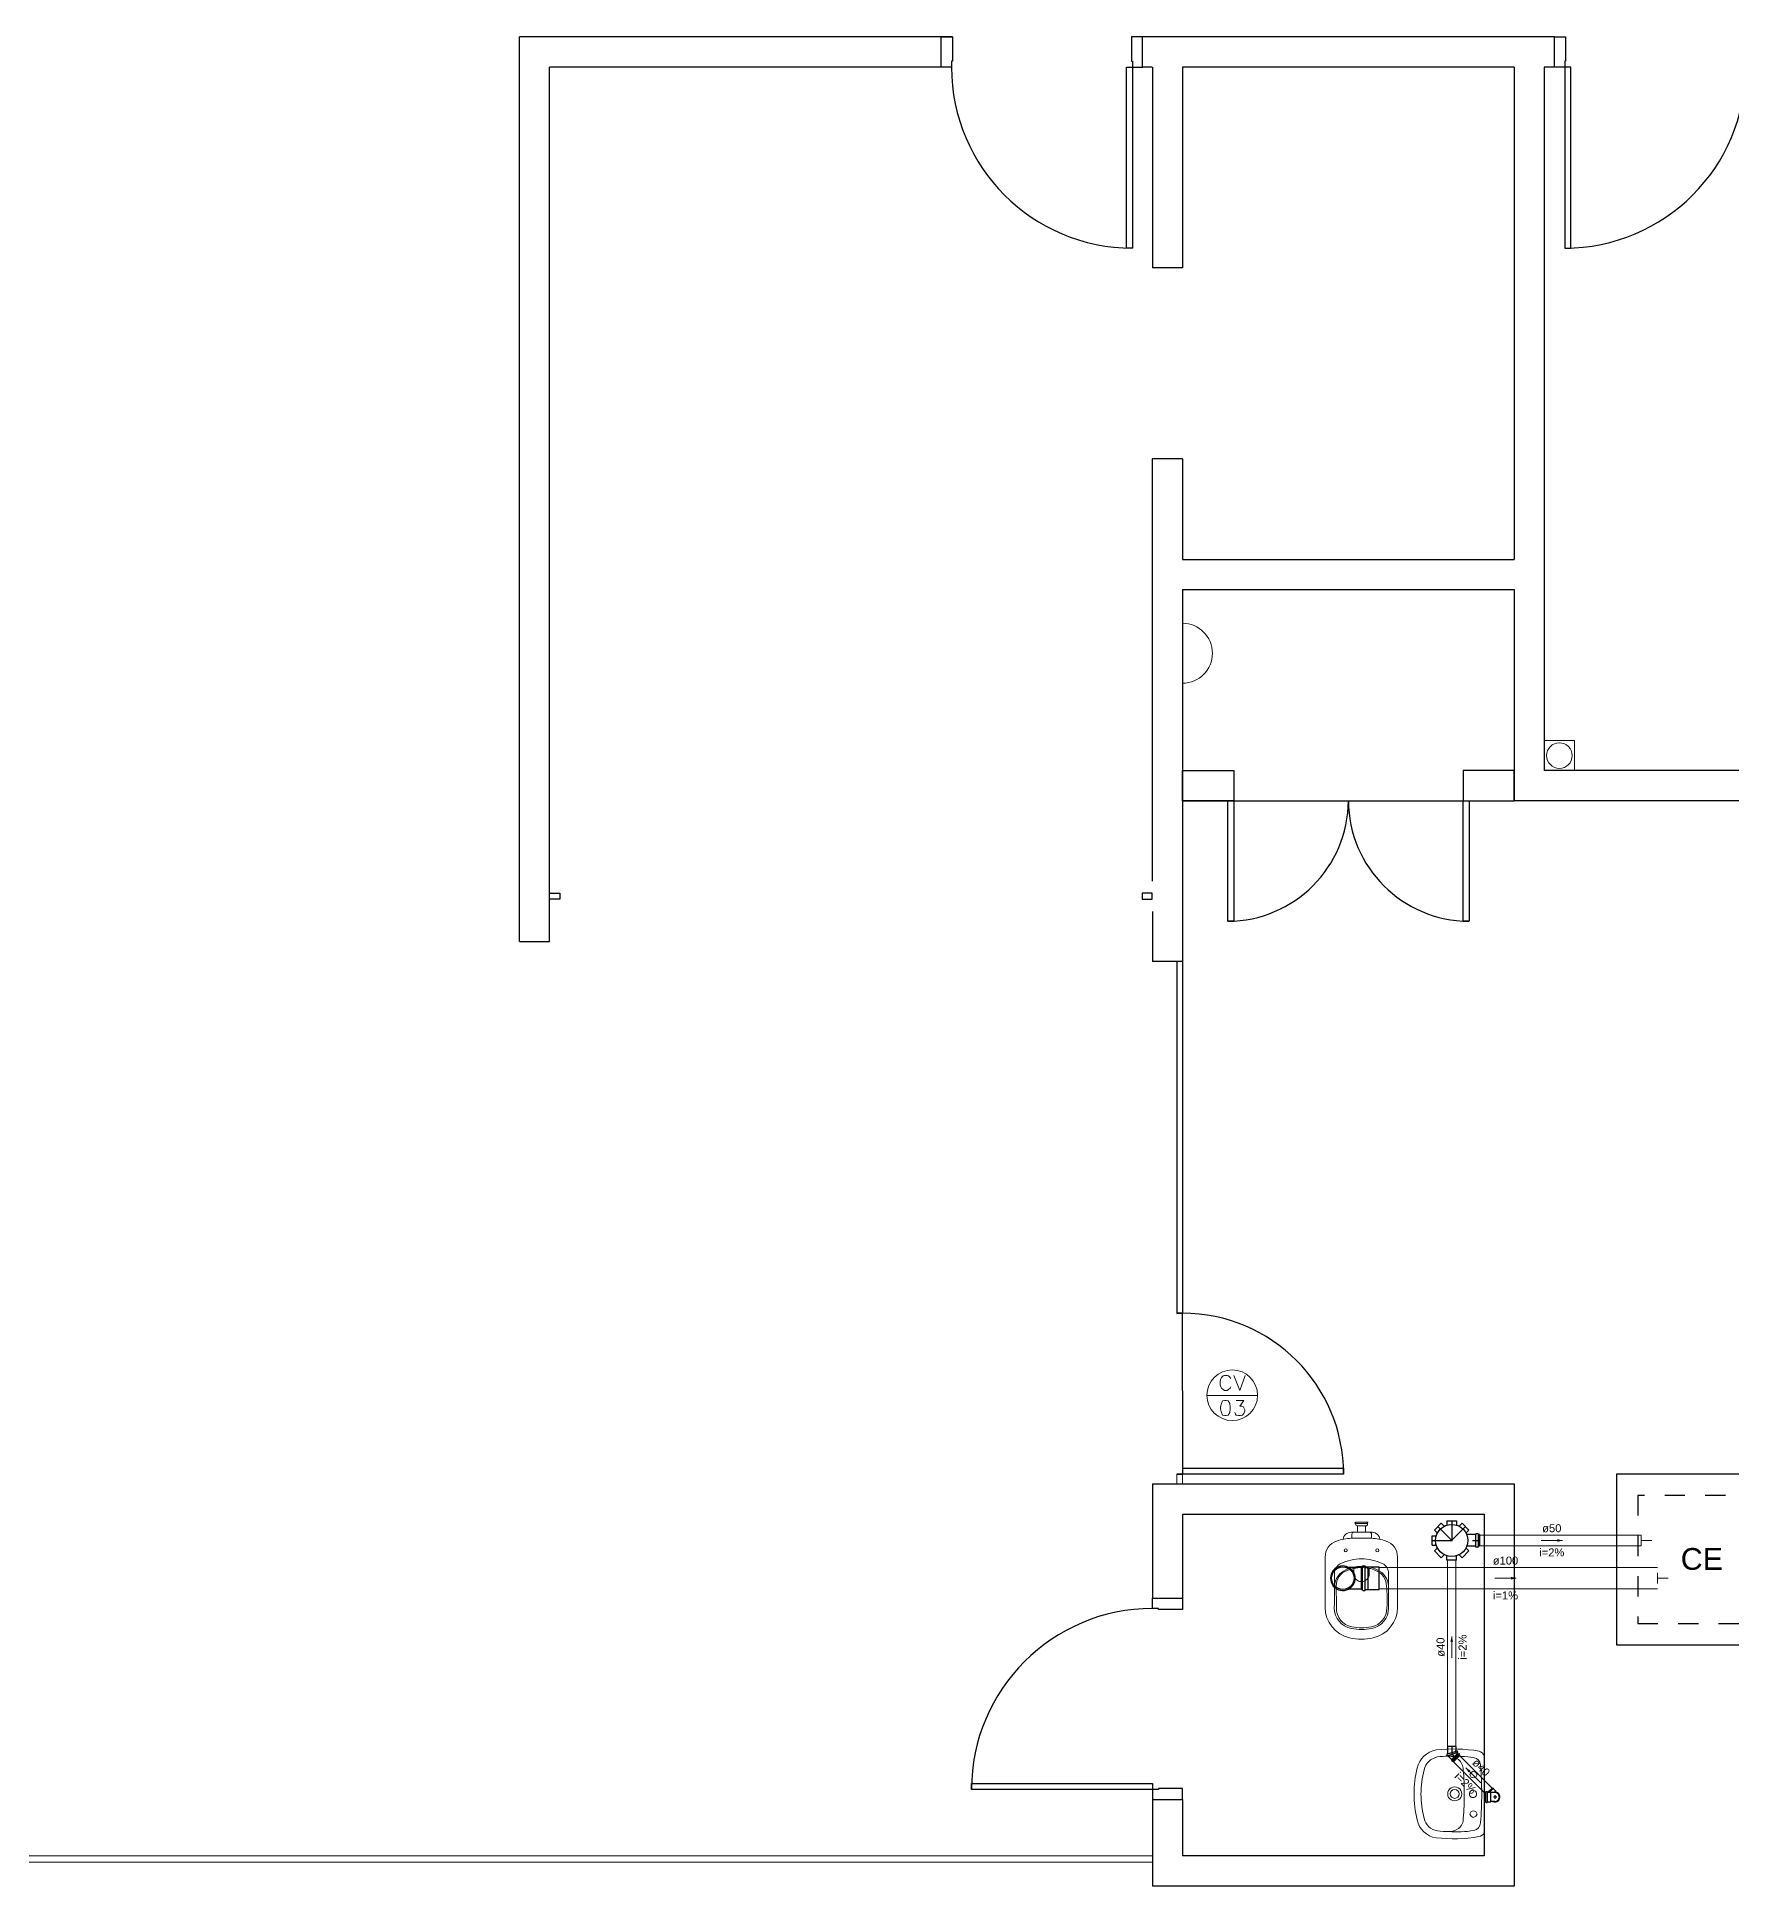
# Model space of a CAD drawing. Header units: millimetres. Extents: x 270 to 744, y -31 to 127.
# Drawn here: x 689 to 697.38, y 99.15 to 108.3 of the extents above; entities that cross this region are included whole.
import ezdxf

# ---------------------------------------------------------------- set-up
doc = ezdxf.new("R2010")
doc.units = ezdxf.units.MM
doc.header["$LTSCALE"] = 0.01
doc.header["$MEASUREMENT"] = 0
doc.linetypes.add('DASHDOT', pattern=[25.4, 12.7, -6.35, 0, -6.35])
doc.linetypes.add('Dashed', pattern=[0.75, 0.5, -0.25])
for name, color, linetype, lineweight in [('at_Entity', 7, 'Continuous', 9), ('TQ-Condutos', 3, 'Continuous', 5), ('TQ-Conexões', 9, 'Continuous', 5), ('TQ-Sentido conduto', 9, 'Continuous', 5), ('TQ-Textos conduto', 7, 'Continuous', 5)]:
    doc.layers.add(name, color=color, linetype=linetype, lineweight=lineweight)
for name, color, linetype in [('Layout_Equipamentos', 7, 'Continuous'), ('PAREDES', 8, 'Continuous'), ('PORTAS', 8, 'Continuous'), ('Simbolos', 5, 'Continuous'), ('Simbolos_int', 2, 'Continuous')]:
    doc.layers.add(name, color=color, linetype=linetype)
doc.styles.add('Arial', font='arial.ttf')

msp = doc.modelspace()

# ---------------------------------------------------------------- hatches: boundary and pattern name
at = {"layer": 'TQ-Sentido conduto', "linetype": 'Continuous'}
for points in [[(696.5498, 100.8627), (696.5243, 100.8696), (696.5243, 100.8559)], [(696.3208, 100.6761), (696.2953, 100.683), (696.2953, 100.6693)], [(696.0017, 100.3879), (695.9949, 100.3624), (696.0085, 100.3624)], [(696.0714, 99.7377), (696.0846, 99.7149), (696.0943, 99.7245)]]:
    msp.add_hatch(color=256, dxfattribs=at).paths.add_polyline_path(points)

# ---------------------------------------------------------------- linework, layer by layer
msp.add_line((694.6704, 101.2203), (694.6703, 101.9871))
at = {"layer": 'at_Entity'}
for p, q in [((696.5652, 108.3028), (696.5652, 108.3028)), ((694.6703, 105.1026), (694.6703, 105.4016)), ((694.8598, 101.6624), (694.8556, 101.6519)), ((694.8619, 101.6688), (694.8598, 101.6624)), ((694.8704, 101.6772), (694.8619, 101.6688)), ((694.8767, 101.6793), (694.8704, 101.6772)), ((694.8914, 101.6793), (694.8767, 101.6793)), ((694.8977, 101.6772), (694.8914, 101.6793)), ((694.9061, 101.6688), (694.8977, 101.6772)), ((694.9082, 101.6624), (694.9061, 101.6688)), ((694.923, 101.6793), (694.9525, 101.6056)), ((694.9525, 101.6056), (694.9798, 101.6793)), ((694.7925, 101.5803), (695.043, 101.5803)), ((694.8556, 101.6519), (694.8556, 101.633)), ((694.8556, 101.633), (694.8598, 101.6224)), ((694.8598, 101.6224), (694.8619, 101.6161)), ((694.8619, 101.6161), (694.8704, 101.6098)), ((694.8704, 101.6098), (694.8767, 101.6056)), ((694.8767, 101.6056), (694.8914, 101.6056)), ((694.8914, 101.6056), (694.8977, 101.6098)), ((694.8977, 101.6098), (694.9061, 101.6161)), ((694.9061, 101.6161), (694.9082, 101.6224)), ((694.8619, 101.5403), (694.8577, 101.5235)), ((694.8577, 101.5235), (694.8577, 101.513)), ((694.8577, 101.513), (694.8619, 101.4961)), ((694.8682, 101.553), (694.8619, 101.5403)), ((694.8619, 101.4961), (694.8682, 101.4835)), ((694.8788, 101.5551), (694.8682, 101.553)), ((694.8682, 101.4835), (694.8788, 101.4814)), ((694.8851, 101.5551), (694.8788, 101.5551)), ((694.8788, 101.4814), (694.8851, 101.4814)), ((694.8956, 101.553), (694.8851, 101.5551)), ((694.8851, 101.4814), (694.8956, 101.4835)), ((694.904, 101.5403), (694.8956, 101.553)), ((694.8956, 101.4835), (694.904, 101.4961)), ((694.9061, 101.5235), (694.904, 101.5403)), ((694.904, 101.4961), (694.9061, 101.513)), ((694.9061, 101.513), (694.9061, 101.5235)), ((694.9314, 101.4877), (694.9293, 101.4961)), ((694.9356, 101.4835), (694.9314, 101.4877)), ((694.9356, 101.5551), (694.9735, 101.5551)), ((694.9461, 101.4814), (694.9356, 101.4835)), ((694.9567, 101.4814), (694.9461, 101.4814)), ((694.9735, 101.5551), (694.9525, 101.5277)), ((694.9525, 101.5277), (694.963, 101.5277)), ((694.9672, 101.4835), (694.9567, 101.4814)), ((694.963, 101.5277), (694.9714, 101.5235)), ((694.9735, 101.4919), (694.9672, 101.4835)), ((694.9714, 101.5235), (694.9735, 101.5193)), ((694.9735, 101.5193), (694.9777, 101.5088)), ((694.9777, 101.5024), (694.9735, 101.4919)), ((694.9777, 101.5088), (694.9777, 101.5024)), ((695.5251, 100.9538), (695.5882, 100.9538)), ((695.5261, 100.9475), (695.5851, 100.9475)), ((695.5356, 100.9033), (695.5356, 100.9348)), ((695.5356, 100.9348), (695.5756, 100.9348)), ((695.5756, 100.9033), (695.5756, 100.9348)), ((695.6093, 100.9033), (695.504, 100.9033)), ((695.5082, 100.8737), (695.5082, 100.8938)), ((695.6051, 100.8938), (695.6051, 100.8736)), ((695.3756, 100.5316), (695.3756, 100.7801)), ((695.7335, 100.7801), (695.7335, 100.5317)), ((695.5182, 100.6976), (695.5182, 100.725)), ((695.594, 100.7248), (695.594, 100.6976)), ((696.3104, 100.494), (696.3104, 99.1528)), ((696.163, 99.7973), (696.163, 99.6078)), ((696.0978, 99.7152), (696.0915, 99.7046)), ((696.0915, 99.7046), (696.0978, 99.692)), ((696.1083, 99.7215), (696.0978, 99.7152)), ((696.0978, 99.692), (696.1083, 99.6878)), ((696.1209, 99.7152), (696.1083, 99.7215)), ((696.1083, 99.6878), (696.1209, 99.692)), ((696.1273, 99.7046), (696.1209, 99.7152)), ((696.1209, 99.692), (696.1273, 99.7046)), ((696.163, 99.6709), (696.163, 99.4836)), ((696.163, 99.6078), (696.163, 99.4162)), ((696.0978, 99.5215), (696.0915, 99.5088)), ((696.0915, 99.5088), (696.0978, 99.4983)), ((696.1083, 99.5257), (696.0978, 99.5215)), ((696.0978, 99.4983), (696.1083, 99.492)), ((696.1209, 99.5215), (696.1083, 99.5257)), ((696.1083, 99.492), (696.1209, 99.4983)), ((696.1273, 99.5088), (696.1209, 99.5215)), ((696.1209, 99.4983), (696.1273, 99.5088)), ((686.7121, 99.3023), (689.8217, 99.3023)), ((691.4133, 99.3023), (694.5209, 99.3023)), ((689.8217, 99.2707), (686.7121, 99.2707)), ((691.4133, 99.2707), (694.5209, 99.2707)), ((695.2662, 99.1528), (695.5651, 99.1528))]:
    msp.add_line(p, q, dxfattribs=at)
at = {"layer": 'at_Entity', "color": 2}
for p, q in [((694.6409, 101.1908), (694.6409, 101.1424)), ((694.6703, 101.1908), (694.6703, 101.1424))]:
    msp.add_line(p, q, dxfattribs=at)
at = {"layer": 'at_Entity', "color": 7}
for p, q in [((691.4133, 99.3023), (689.8217, 99.3023)), ((689.8217, 99.2707), (691.4133, 99.2707))]:
    msp.add_line(p, q, dxfattribs=at)
at = {"layer": 'at_Entity'}
msp.add_lwpolyline([(696.4599, 104.8206), (696.6095, 104.8206), (696.6095, 104.6731), (696.4599, 104.6731)], close=True, dxfattribs=at)
msp.add_circle((696.5347, 104.7468), 0.0633, dxfattribs=at)
for centre, radius, start, end in [((694.6693, 105.2531), 0.1484, 0.00287, 90), ((694.6693, 105.2531), 0.1484, 270.00575, 0.00287), ((694.9156, 101.5814), 0.1253, 90, 180), ((694.9156, 101.5814), 0.1253, 360, 90), ((694.9156, 101.5814), 0.1253, 180, 270), ((694.9156, 101.5814), 0.1253, 270, 0), ((695.5356, 100.9443), 0.00947, 180, 270), ((695.5756, 100.9443), 0.00947, 270, 0), ((695.4599, 100.7804), 0.0843, 109.07892, 180.19973), ((695.5135, 100.6264), 0.2474, 92.04895, 109.14504), ((695.5029, 100.8644), 0.0389, 88.4183, 173.44927), ((695.5543, 99.486), 1.3885, 87.9511, 92.0489), ((695.5177, 100.8938), 0.00947, 90, 180), ((695.5956, 100.8938), 0.00947, 0, 90), ((695.5958, 100.6271), 0.2466, 70.84273, 88.10915), ((695.6084, 100.8647), 0.0386, 5.57545, 88.62977), ((695.6492, 100.7804), 0.0843, 359.80026, 70.92109), ((695.4756, 100.7001), 0.0537, 114.96096, 180.90637), ((695.5556, 100.5283), 0.2432, 90, 114.96061), ((695.4777, 100.8138), 0.00737, 90, 180), ((695.4777, 100.8138), 0.00737, 180, 270), ((695.4777, 100.8138), 0.00737, 0, 90), ((695.4777, 100.8138), 0.00737, 270, 0), ((695.5556, 100.5283), 0.2432, 65.03909, 90.00031), ((695.6335, 100.8138), 0.00737, 90, 180), ((695.6335, 100.8138), 0.00737, 180, 270), ((695.6335, 100.8138), 0.00737, 0, 90), ((695.6335, 100.8138), 0.00737, 270, 0), ((695.6356, 100.7001), 0.0537, 359.09364, 65.03903), ((686.624, 100.6717), 8.7979, 359.07167, 0.18792), ((695.5161, 100.6312), 0.0945, 113.57268, 176.73291), ((695.5135, 100.6369), 0.0832, 110.86304, 180.23624), ((695.5519, 100.5679), 0.167, 88.71824, 116.14042), ((695.5452, 100.5727), 0.1546, 100.31332, 113.389), ((695.5556, 100.5295), 0.199, 90, 101.01713), ((695.5536, 100.6951), 0.0355, 176.04448, 272.34457), ((695.5551, 100.6986), 0.0389, 270.00275, 0), ((695.5593, 100.5678), 0.167, 63.86138, 91.27996), ((695.5556, 100.5296), 0.1989, 78.98071, 90.00216), ((695.5776, 100.6211), 0.105, 63.00165, 81.19506), ((695.5956, 100.6369), 0.0832, 359.76378, 69.13694), ((695.5963, 100.6326), 0.0927, 2.44256, 66.73357), ((704.7893, 100.6138), 9.1005, 179.46215, 180.53334), ((689.8008, 100.5574), 5.6301, 359.71033, 0.80566), ((695.0343, 100.5702), 0.6479, 356.35133, 5.87799), ((695.5303, 100.5317), 0.1547, 180.0055, 257.29432), ((695.5255, 100.5299), 0.1048, 180.42333, 258.8896), ((695.5235, 100.5265), 0.0927, 178.50021, 259.65589), ((695.5872, 100.5274), 0.0937, 280.56886, 0.92835), ((695.5872, 100.5274), 0.1021, 280.56885, 0.92836), ((695.5787, 100.5317), 0.1548, 282.71283, 359.99834), ((695.5545, 100.6653), 0.2905, 258.43496, 281.56825), ((695.5557, 100.6972), 0.2748, 259.43664, 269.99959), ((695.5553, 100.695), 0.2642, 259.43664, 270.00277), ((695.5546, 100.7095), 0.2787, 270.13603, 280.28493), ((695.5556, 100.6969), 0.2745, 270, 280.57699), ((695.945, 99.7109), 0.1169, 100.05575, 167.48602), ((696.0106, 99.0809), 0.7501, 80.30708, 96.58662), ((696.2873, 99.6197), 0.4711, 165.57806, 181.30195), ((695.9478, 99.7093), 0.0842, 102.71913, 167.05393), ((695.976, 99.4856), 0.3094, 88.17354, 98.67792), ((696.0144, 99.185), 0.6105, 80.75846, 92.67694), ((695.9901, 99.7238), 0.0712, 50.40031, 93.39754), ((695.9925, 99.7281), 0.0664, 0.55134, 49.65619), ((696.1066, 99.7498), 0.0383, 4.38732, 81.24419), ((696.1187, 99.7716), 0.0519, 31.06995, 69.45833), ((694.4434, 99.6151), 1.7069, 359.78974, 4.6247), ((696.423, 99.594), 0.5737, 166.4962, 178.64756), ((696.0167, 99.6088), 0.0347, 60.00315, 119.99685), ((694.5967, 99.6057), 1.4673, 0.06088, 4.81044), ((696.2879, 99.5979), 0.4717, 178.65852, 194.36321), ((696.4189, 99.621), 0.5696, 181.30336, 193.5421), ((696.0167, 99.6088), 0.0347, 120.00707, 180), ((696.0167, 99.6088), 0.0347, 180.00072, 240.00324), ((696.0167, 99.6088), 0.0221, 90, 180), ((696.0167, 99.6088), 0.0221, 180, 270), ((696.0167, 99.6088), 0.0347, 240.00315, 299.99685), ((696.0167, 99.6088), 0.0221, 0, 90), ((696.0167, 99.6088), 0.0221, 270, 359.99032), ((696.0167, 99.6088), 0.0347, 0.00072, 60.00324), ((696.0167, 99.6088), 0.0347, 300.00707, 0), ((694.7183, 99.6088), 1.3457, 354.90493, 359.97924), ((696.1072, 99.6088), 0.0179, 119.96016, 180), ((696.1073, 99.6088), 0.0179, 179.96335, 239.98092), ((696.1073, 99.6088), 0.0179, 60.01278, 119.98722), ((696.1073, 99.6088), 0.0179, 240.01278, 299.98722), ((696.1073, 99.6088), 0.0179, 359.96335, 59.98092), ((696.1073, 99.6088), 0.0179, 299.96016, 0), ((694.2808, 99.6088), 1.8695, 355.58562, 0), ((695.9393, 99.5008), 0.1102, 190.40754, 262.28038), ((695.9421, 99.5031), 0.078, 191.61632, 261.58062), ((695.996, 99.4858), 0.0628, 309.2453, 3.22682), ((696.1048, 99.4671), 0.04, 279.60716, 356.88602), ((696.0103, 100.136), 0.7493, 263.42347, 279.72086), ((695.9758, 99.74), 0.3173, 261.83036, 272.00538), ((696.032, 99.8688), 0.4482, 264.20282, 280.21798), ((695.9908, 99.5005), 0.0777, 267.16056, 305.34754), ((696.1292, 99.4351), 0.0384, 281.43075, 332.13273)]:
    msp.add_arc(centre, radius, start, end, dxfattribs=at)
at = {"layer": 'Layout_Equipamentos'}
for p, q in [((695.5261, 100.9443), (695.5261, 100.9538)), ((695.5851, 100.9443), (695.5851, 100.9538))]:
    msp.add_line(p, q, dxfattribs=at)
at = {"layer": 'PAREDES'}
for p, q in [((693.5308, 108.3028), (691.3881, 108.3028)), ((691.3881, 103.8267), (691.3881, 108.3028)), ((696.5104, 108.3028), (694.4724, 108.3028)), ((693.5266, 108.1533), (691.5376, 108.1533)), ((691.5376, 103.8267), (691.5376, 108.1533)), ((694.52, 108.1532), (694.4724, 108.1532)), ((694.5209, 108.1533), (694.5204, 107.1601)), ((694.6701, 108.1533), (694.6696, 107.1601)), ((696.3104, 108.1533), (694.6701, 108.1533)), ((696.3104, 108.1533), (696.3104, 105.7174)), ((696.5104, 108.1533), (696.4599, 108.1533)), ((696.4599, 108.1533), (696.4599, 104.6731)), ((694.6696, 107.1601), (694.5204, 107.1601)), ((694.5201, 106.2149), (694.52, 104.1255)), ((694.6693, 106.2149), (694.5201, 106.2149)), ((694.6693, 106.2149), (694.6693, 105.7174)), ((694.6693, 105.7174), (696.3104, 105.7174)), ((694.6703, 105.5679), (694.6703, 103.7278)), ((694.6703, 105.5679), (696.3104, 105.5679)), ((696.3104, 105.5679), (696.3104, 104.5236)), ((694.6703, 104.7215), (694.6703, 104.5236)), ((699.2453, 104.6731), (696.4599, 104.6731)), ((694.6703, 104.5236), (696.3104, 104.5231)), ((706.7046, 104.5236), (696.3104, 104.5236)), ((696.7694, 104.5236), (696.4704, 104.5236)), ((694.5209, 103.976), (694.5209, 103.7278)), ((691.3881, 103.8267), (691.5376, 103.8267)), ((694.6703, 103.7278), (694.5209, 103.7278)), ((694.6409, 103.7278), (694.6409, 101.9867)), ((694.6703, 103.7278), (694.6703, 101.9867)), ((694.5209, 101.1424), (694.5209, 100.574)), ((694.5209, 101.1424), (696.3104, 101.1424)), ((696.3104, 101.1424), (696.3104, 99.1528)), ((694.6703, 100.9929), (694.6703, 100.574)), ((694.6703, 100.9929), (696.163, 100.9929)), ((696.163, 100.9929), (696.163, 99.3023)), ((694.5209, 99.5802), (694.5209, 99.1528)), ((694.6703, 99.5802), (694.6703, 99.3023)), ((696.163, 99.3023), (694.6703, 99.3023)), ((696.3104, 99.1528), (694.5209, 99.1528))]:
    msp.add_line(p, q, dxfattribs=at)
for points in [[(694.6703, 104.5231), (694.6703, 104.6724), (694.9237, 104.6724), (694.9237, 104.5231)], [(696.3104, 104.5231), (696.3104, 104.6724), (696.0592, 104.6724), (696.0592, 104.5231)], [(694.8942, 103.927), (694.8942, 104.5231), (694.9237, 104.5231), (694.9237, 103.927)], [(696.0592, 103.927), (696.0592, 104.5231), (696.0887, 104.5231), (696.0887, 103.927)], [(691.5376, 104.0658), (691.5873, 104.0658), (691.5873, 104.0359), (691.5376, 104.0359)], [(694.5201, 104.0658), (694.4703, 104.0658), (694.4703, 104.0359), (694.5201, 104.0359)]]:
    msp.add_lwpolyline(points, close=True, dxfattribs=at)
for centre, start, end in [((694.8911, 104.5263), 270.25299, 359.74737), ((696.0897, 104.5263), 180.25263, 269.74701)]:
    msp.add_arc(centre, 0.5993, start, end, dxfattribs=at)
at = {"layer": 'PORTAS'}
for points in [[(693.476, 108.1532), (693.476, 108.3028), (693.5308, 108.3028), (693.5308, 108.1827), (693.5266, 108.1827), (693.5266, 108.1532), (693.476, 108.1532)], [(694.4724, 108.1532), (694.4724, 108.3028), (694.4177, 108.3028), (694.4177, 108.1827), (694.4219, 108.1827), (694.4219, 108.1532), (694.4724, 108.1532)], [(696.5104, 108.1532), (696.5104, 108.3028), (696.5652, 108.3028), (696.5652, 108.1827), (696.561, 108.1827), (696.561, 108.1532), (696.5104, 108.1532)], [(694.3924, 108.1532), (694.4219, 108.1532), (694.4219, 107.2579), (694.3924, 107.2579), (694.3924, 108.1532)], [(696.5905, 108.1532), (696.561, 108.1532), (696.561, 107.2579), (696.5905, 107.2579), (696.5905, 108.1532)], [(694.5208, 100.5766), (694.6703, 100.5766), (694.6703, 100.5219), (694.5503, 100.5219), (694.5503, 100.5261), (694.5208, 100.5261), (694.5208, 100.5766)], [(694.5209, 99.6603), (694.5209, 99.6308), (693.6256, 99.6308), (693.6256, 99.6603), (694.5209, 99.6603)], [(694.5208, 99.5802), (694.6703, 99.5802), (694.6703, 99.635), (694.5503, 99.635), (694.5503, 99.6308), (694.5209, 99.6308), (694.5209, 99.5802)]]:
    msp.add_lwpolyline(points, dxfattribs=at)
for points in [[(694.6409, 101.9871), (694.6409, 101.9871), (694.6704, 101.9871), (694.6704, 101.9871)], [(695.4666, 101.2203), (695.4666, 101.1908), (694.6704, 101.1908), (694.6704, 101.2203)], [(694.6409, 101.1908), (694.6409, 101.1908), (694.6704, 101.1908), (694.6704, 101.1908)]]:
    msp.add_lwpolyline(points, close=True, dxfattribs=at)
for centre, radius, start, end in [((694.4219, 108.1532), 0.8953, 180, 270), ((696.561, 108.1532), 0.8953, 270, 0), ((694.6704, 101.1908), 0.7963, 0, 90), ((694.5208, 99.6308), 0.8953, 90, 180)]:
    msp.add_arc(centre, radius, start, end, dxfattribs=at)
at = {"layer": 'Simbolos'}
for p, q in [((695.9166, 100.9143), (695.9502, 100.9479)), ((695.9502, 100.9479), (695.9647, 100.9334)), ((695.9779, 100.9594), (695.9779, 100.9388)), ((695.9779, 100.9594), (696.0255, 100.9594)), ((696.0255, 100.9594), (696.0255, 100.9388)), ((696.0532, 100.9479), (696.0387, 100.9334)), ((696.0532, 100.9479), (696.0868, 100.9143)), ((695.9051, 100.839), (695.9051, 100.8865)), ((695.9051, 100.8865), (695.9256, 100.8865)), ((695.9051, 100.839), (695.9256, 100.839)), ((695.9166, 100.9143), (695.9311, 100.8997)), ((696.0868, 100.9143), (696.0723, 100.8997)), ((696.1194, 100.8916), (696.076, 100.8916)), ((696.1194, 100.8339), (696.076, 100.8339)), ((696.1207, 100.8954), (696.1204, 100.8926)), ((696.1207, 100.8301), (696.1204, 100.8329)), ((696.131, 100.8963), (696.1217, 100.8963)), ((696.132, 100.8955), (696.1328, 100.8924)), ((696.132, 100.8299), (696.1328, 100.8331)), ((696.1385, 100.8916), (696.1339, 100.8916)), ((696.1385, 100.8339), (696.1339, 100.8339)), ((696.1385, 100.8916), (696.1385, 100.8339)), ((695.9166, 100.8112), (695.9311, 100.8257)), ((695.9502, 100.7776), (695.9166, 100.8112)), ((695.9502, 100.7776), (695.9647, 100.7921)), ((695.9779, 100.7661), (695.9779, 100.7866)), ((696.0255, 100.7661), (695.9779, 100.7661)), ((696.0255, 100.7661), (696.0255, 100.7866)), ((696.0532, 100.7776), (696.0387, 100.7921)), ((696.0868, 100.8112), (696.0532, 100.7776)), ((696.0868, 100.8112), (696.0723, 100.8257)), ((696.131, 100.8292), (696.1217, 100.8292)), ((695.5554, 100.7298), (695.4917, 100.7298)), ((695.5554, 100.6199), (695.5554, 100.7324)), ((695.5554, 100.7324), (695.5601, 100.7324)), ((695.5619, 100.7362), (695.5611, 100.7331)), ((695.5629, 100.737), (695.5729, 100.737)), ((695.574, 100.7361), (695.5742, 100.7333)), ((695.5753, 100.7324), (695.588, 100.7324)), ((695.588, 100.7324), (695.5883, 100.7321)), ((695.5883, 100.7321), (695.6436, 100.7321)), ((695.5554, 100.6225), (695.4917, 100.6225)), ((695.5554, 100.6199), (695.5601, 100.6199)), ((695.5619, 100.616), (695.5611, 100.6191)), ((695.5629, 100.6153), (695.5729, 100.6153)), ((695.574, 100.6162), (695.5742, 100.6189)), ((695.5753, 100.6199), (695.588, 100.6199)), ((695.588, 100.6199), (695.5883, 100.6202)), ((695.5883, 100.6202), (695.6436, 100.6202)), ((696.0228, 99.8438), (695.9806, 99.8438)), ((695.9806, 99.8438), (695.9806, 99.8049)), ((696.0228, 99.8438), (696.0228, 99.8188)), ((696.0228, 99.8188), (695.9766, 99.8037)), ((695.9766, 99.8037), (695.9791, 99.796)), ((696.0253, 99.8112), (695.9791, 99.796)), ((695.982, 99.797), (696.0038, 99.7752)), ((696.0302, 99.8092), (696, 99.779)), ((696.0311, 99.8083), (696.0009, 99.7781)), ((696.0014, 99.7728), (696.0364, 99.8078)), ((696.0059, 99.7683), (696.0014, 99.7728)), ((696.0408, 99.8033), (696.0059, 99.7683)), ((696.0083, 99.7707), (696.0113, 99.7677)), ((696.0113, 99.7677), (696.0414, 99.7979)), ((696.0228, 99.8188), (696.0297, 99.8211)), ((696.0253, 99.8112), (696.0322, 99.8135)), ((696.0322, 99.8135), (696.0297, 99.8211)), ((696.0302, 99.8092), (696.034, 99.8054)), ((696.0364, 99.8078), (696.0408, 99.8033)), ((696.0384, 99.8009), (696.0414, 99.7979)), ((696.1662, 99.6166), (696.1662, 99.57)), ((696.1662, 99.6166), (696.1695, 99.6166)), ((696.1662, 99.57), (696.1695, 99.57)), ((696.1709, 99.619), (696.1705, 99.6174)), ((696.1709, 99.5677), (696.1705, 99.5693)), ((696.172, 99.6198), (696.177, 99.6198)), ((696.172, 99.5669), (696.177, 99.5669)), ((696.1781, 99.6188), (696.1782, 99.6176)), ((696.1781, 99.5679), (696.1782, 99.5691)), ((696.1792, 99.6166), (696.1942, 99.6166)), ((696.1792, 99.57), (696.1942, 99.57)), ((696.2038, 99.6395), (696.1809, 99.6166)), ((696.1942, 99.6166), (696.1957, 99.6151)), ((696.1942, 99.57), (696.1957, 99.5716)), ((696.2055, 99.6151), (696.1957, 99.6151)), ((696.2055, 99.5716), (696.1957, 99.5716)), ((696.2038, 99.6395), (696.2067, 99.6365)), ((696.2158, 99.6151), (696.2055, 99.6151)), ((696.2158, 99.5716), (696.2055, 99.5716)), ((696.2067, 99.6365), (696.2067, 99.635)), ((696.2067, 99.635), (696.2179, 99.6238)), ((696.2179, 99.6238), (696.2179, 99.622)), ((696.2239, 99.616), (696.2179, 99.622))]:
    msp.add_line(p, q, dxfattribs=at)
at = {"layer": 'Simbolos', "linetype": 'Continuous'}
msp.add_lwpolyline([(696.817, 100.3466), (697.6618, 100.3466), (697.6618, 101.1914), (696.817, 101.1914), (696.817, 100.3466), (696.817, 100.3466)], dxfattribs=at)
at = {"layer": 'Simbolos'}
msp.add_circle((696.0017, 100.8627), 0.0797, dxfattribs=at)
for centre, radius, start, end in [((696.1194, 100.8927), 0.00106, 270, 355), ((696.1194, 100.8328), 0.00106, 5, 90), ((696.1217, 100.8953), 0.00106, 90, 175), ((696.131, 100.8953), 0.00106, 15, 90), ((696.1339, 100.8927), 0.00106, 195, 270), ((696.1339, 100.8328), 0.00106, 90, 165), ((696.1217, 100.8302), 0.00106, 185, 270), ((696.131, 100.8302), 0.00106, 270, 345), ((695.4629, 100.6761), 0.0609, 61.785, 298.215), ((695.4629, 100.6761), 0.0609, 298.215, 61.785), ((695.5601, 100.7334), 0.00106, 270, 345), ((695.5629, 100.736), 0.00106, 90, 165), ((695.5729, 100.736), 0.00106, 5, 90), ((695.5753, 100.7334), 0.00106, 185, 270), ((695.5601, 100.6188), 0.00106, 15, 90), ((695.5629, 100.6163), 0.00106, 195, 270), ((695.5729, 100.6163), 0.00106, 270, 355), ((695.5753, 100.6188), 0.00106, 90, 175), ((696.1695, 99.6177), 0.00106, 270, 345), ((696.1695, 99.569), 0.00106, 15, 90), ((696.172, 99.6187), 0.00106, 90, 165), ((696.172, 99.5679), 0.00106, 195, 270), ((696.177, 99.6187), 0.00106, 5, 90), ((696.177, 99.5679), 0.00106, 270, 355), ((696.1792, 99.6177), 0.00106, 185, 270), ((696.1792, 99.569), 0.00106, 90, 175), ((696.2158, 99.5933), 0.0217, 270, 90)]:
    msp.add_arc(centre, radius, start, end, dxfattribs=at)
at = {"layer": 'Simbolos_int', "linetype": 'DASHDOT', "ltscale": 0.05}
for p, q in [((695.9334, 100.9311), (696.07, 100.7944)), ((696.07, 100.9311), (695.9334, 100.7944)), ((696.0017, 100.9594), (696.0017, 100.7661)), ((695.9051, 100.8627), (696.1385, 100.8627))]:
    msp.add_line(p, q, dxfattribs=at)
at = {"layer": 'Simbolos_int'}
for p, q in [((696.1203, 100.8916), (696.1203, 100.8339)), ((696.1331, 100.8916), (696.1331, 100.8339)), ((695.5554, 100.6225), (695.5554, 100.7298)), ((695.5609, 100.6199), (695.5609, 100.7324)), ((695.5743, 100.6199), (695.5743, 100.7324)), ((695.5883, 100.6202), (695.5883, 100.7321)), ((695.6436, 100.6202), (695.6436, 100.7321)), ((696.0017, 99.8438), (696.0017, 99.8075)), ((696.0017, 99.8075), (696.0264, 99.7828)), ((696.0228, 99.8188), (696.0228, 99.8165)), ((696.0228, 99.8165), (696.0274, 99.8119)), ((696.1703, 99.57), (696.1703, 99.6166)), ((696.1783, 99.57), (696.1783, 99.6166)), ((696.2067, 99.635), (696.1884, 99.6166)), ((696.1957, 99.5716), (696.1957, 99.6151)), ((696.2243, 99.5933), (696.2091, 99.5933)), ((696.2179, 99.622), (696.2132, 99.6173)), ((696.2158, 99.6021), (696.2158, 99.584))]:
    msp.add_line(p, q, dxfattribs=at)
at = {"layer": 'Simbolos_int', "linetype": 'Dashed'}
msp.add_lwpolyline([(696.9226, 100.4522), (697.5562, 100.4522), (697.5562, 101.0858), (696.9226, 101.0858), (696.9226, 100.4522), (696.9226, 100.4522)], dxfattribs=at)
at = {"layer": 'Simbolos_int'}
msp.add_lwpolyline([(696.0302, 99.8092), (696.0274, 99.8108), (696.0239, 99.8124), (696.0217, 99.8149), (696.0204, 99.8192), (696.0218, 99.8218), (696.0228, 99.8229)], dxfattribs=at)
msp.add_circle((695.4629, 100.6761), 0.0562, dxfattribs=at)
for end in [115.377, 70.377]:
    msp.add_arc((696.2158, 99.5933), 0.0241, 244.623, end, dxfattribs=at)
at = {"layer": 'TQ-Condutos'}
for p, q in [((696.1385, 100.8891), (696.9395, 100.8891)), ((696.1385, 100.8363), (696.9395, 100.8363)), ((695.9806, 99.8438), (695.9806, 100.7661)), ((696.0228, 99.8438), (696.0228, 100.7661)), ((695.6436, 100.7289), (697.0202, 100.7289)), ((695.6436, 100.6233), (697.0202, 100.6233)), ((696.1662, 99.6131), (696.0114, 99.7679)), ((696.2017, 99.6374), (696.0413, 99.7977))]:
    msp.add_line(p, q, dxfattribs=at)
at = {"layer": 'TQ-Conexões'}
for p, q in [((696.9395, 100.8363), (696.9395, 100.8891)), ((696.9923, 100.8627), (696.9395, 100.8627)), ((697.0202, 100.6497), (697.0202, 100.7025)), ((697.073, 100.6761), (697.0202, 100.6761))]:
    msp.add_line(p, q, dxfattribs=at)
at = {"layer": 'TQ-Sentido conduto'}
for points in [[(696.4442, 100.8627), (696.5498, 100.8627)], [(696.2152, 100.6761), (696.3208, 100.6761)], [(696.0017, 100.2823), (696.0017, 100.3879)], [(696.1461, 99.6631), (696.0714, 99.7377)]]:
    msp.add_lwpolyline(points, dxfattribs=at)

# ---------------------------------------------------------------- texts
at = {"layer": 'Simbolos', "insert": (697.1351, 100.7159), "char_height": 0.10786, "width": 0.258869, "attachment_point": 7, "line_spacing_factor": 0.6, "style": 'Arial'}
msp.add_mtext('CE', dxfattribs=at)
at = {"layer": 'TQ-Textos conduto', "char_height": 0.0396, "attachment_point": 8, "line_spacing_factor": 0.6, "style": 'Arial'}
for s, insert, width in [('ø50', (696.497, 100.9025), 0.14256), ('ø100', (696.268, 100.7423), 0.19008), ('i=2%', (696.497, 100.7837), 0.19008), ('i=1%', (696.268, 100.5707), 0.19008)]:
    msp.add_mtext(s, dxfattribs=dict(at, insert=insert, width=width))
for s, insert, width, rotation in [('ø40', (695.9673, 100.3351), 0.14256, 90.00021), ('i=2%', (696.0755, 100.3351), 0.19008, 90.00021), ('ø40', (696.1331, 99.7248), 0.14256, 314.99989), ('i=2%', (696.0566, 99.6482), 0.19008, 314.99989)]:
    msp.add_mtext(s, dxfattribs=dict(at, insert=insert, width=width, rotation=rotation))

doc.saveas('drawing.dxf')
